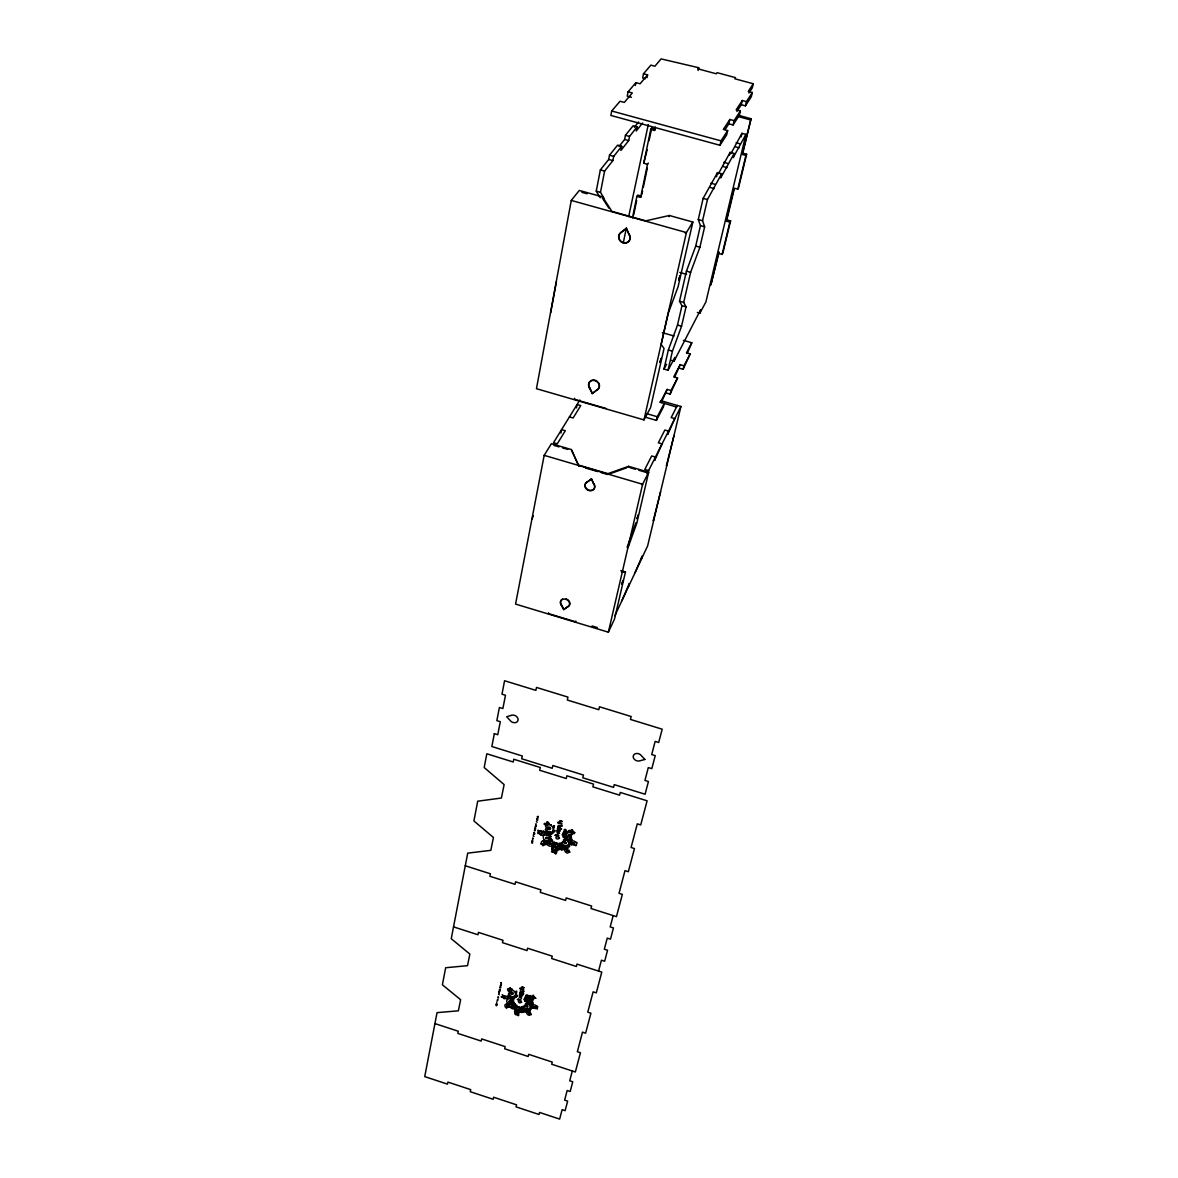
<?xml version="1.0" encoding="UTF-8"?>
<svg xmlns="http://www.w3.org/2000/svg" width="1178" height="1178" viewBox="0 0 1178 1178"><rect width="100%" height="100%" fill="white"/><g stroke="black" fill="none" stroke-linecap="round" stroke-linejoin="round"><path stroke-width="1.5" d="M496.807 1002.817L496.615 1002.611M500.238 986.796L500.164 986.855M501.165 982.585L501.092 982.555M538.169 816.354L537.536 816.457M569.784 839.104C570.874 839.708 569.489 836.174 572.14 839.502C571.963 842.064 566.824 838.765 569.769 839.045M522.811 1009.045L523.371 1009.001M546.327 842.358C547.682 840.238 544.133 841.225 546.298 842.373M509.5 993.025L510.413 992.921L509.647 992.568M571.197 835.452L571.094 836.027M502.638 995.174L502.137 994.674M546.401 823.422C549.228 827.354 547.343 819.52 546.386 823.437M546.489 828.119L547.196 828.09M556.325 843.227L555.353 843.021L556.222 843.05M499.737 987.959L500.282 987.768M500.724 982.982L501.475 983.321M550.067 843.595L550.155 842.741M550.067 843.639C550.406 847.056 547.284 839.281 546.945 844.346C548.138 846.069 551.672 847.247 551.746 845.274A2.223 1.679 23.8 0 0 551.893 844.773L552.644 844.685L551.746 843.949A2.223 1.679 23.8 0 0 551.392 843.419L550.2 842.638M538.007 831.418L538.302 832.036M553.439 832.713L552.482 832.92L553.174 832.036M556.252 851.547L556.87 852.224L556.016 851.988M537.212 822.2L536.373 821.567M529.82 1004.657L530.925 1004.481M570.049 841.283L568.768 840.282L568.621 841.107M551.171 825.071L550.244 825.012L551.186 825.056M571.271 200.422L536.461 388.696L643.968 419.898L650.58 407.603L664.053 348.423L661.167 344.491L668.235 313.319L678.13 286.622L692.855 222.038L669.354 215.5L645.809 220.846L611.956 211.407L602.547 196.903L579.296 190.438L571.271 200.422L686.406 232.537L692.855 222.038M550.641 312.921L556.443 281.586M571.33 449.54L578.81 466.032L571.33 449.54L551.392 443.708L544.177 455.341L515.566 604.078L608.363 632.188L614.489 619.113L625.459 571.978L620.85 570.594M600.235 197.742L596.259 191.16L600.353 169.912L608.687 159.457L609.512 155.216L617.596 145.13L621.734 146.263L620.909 150.445L628.699 140.58L629.523 136.442L637.077 126.915L633.057 125.825L625.444 135.323L624.62 139.46L619.01 146.499M631.452 97.288L627.241 96.14L628.095 91.796L632.321 92.944L624.311 102.412L620.04 101.249L611.706 110.997L610.852 115.444L719.994 145.292L726.649 134.969L727.665 130.596L723.336 129.418L729.845 119.479L734.115 120.642L740.358 110.982L736.162 109.848L742.287 100.498L746.425 101.617L752.315 92.532L748.236 91.428L753.272 83.756L734.763 78.764L735.528 77.645L717.093 72.683L716.283 73.787L697.847 68.81L698.687 67.72L661.094 58.9L654.909 66.218L650.874 65.129L643.512 73.758L642.658 77.984L645.382 78.72M604.388 198.891L600.486 192.338L604.609 171.09L612.884 160.62L613.723 156.38L621.734 146.263M560.905 433.062L561.582 429.631L565.307 430.721L557.282 443.811L553.498 442.707L579.885 400.019M635.354 85.493L635.914 82.637L640.081 83.771L647.606 74.862L643.512 73.758M574.673 398.326L574.481 399.313L606.096 408.486M576.425 407.897L577.102 404.54L580.739 405.585L573.126 417.984L569.445 416.909M637.077 126.915L636.253 131.008L642.54 123.042M647.031 77.689L647.606 74.862M623.353 242.609L626.195 228.753M628.684 216.634L648.283 124.515M548.565 612.796L548.418 613.576L575.703 621.837L575.865 621.056M632.439 217.915L636.9 196.343L637.784 195.106L641.48 196.137L640.611 197.359L636.9 196.343M648.371 163.079L647.502 164.272L643.748 163.241L650.757 129.389L651.64 128.255L655.41 129.285L654.541 130.434L650.757 129.389M633.69 214.867L636.665 200.496M647.208 149.606L643.748 163.241M649.049 140.712L651.64 128.255M640.611 197.359L647.502 164.272M654.541 130.434L655.262 126.974M641.848 194.399L642.57 190.91M643.291 187.435L647.282 168.307M544.383 824.305C543.441 822.524 546.842 823.658 544.383 824.32M563.85 841.681L563.202 841.593M607.745 474.528L607.922 473.659L628.551 466.326L648.666 472.216L636.842 523.047L628.036 547.593M507.497 1004.201L506.805 1003.509L506.923 1004.333M698.083 70.474L698.687 67.72M669.119 216.605L669.354 215.5M508.042 996.588L507.527 996.22M510.192 995.837L510.103 996.882L508.999 995.881M501.106 996.779L502.638 997.471M539.244 833.509C538.42 831.521 536.255 833.95 538.964 833.464M502.829 997.501L501.872 996.603M628.36 467.18L628.551 466.326M643.968 419.898L686.406 232.537M541.777 831.3L541.541 830.873M671.401 360.38L674.066 361.145L674.935 357.405L668.014 370.231L663.965 369.067L668.338 350.028L677.497 325.069L681.959 305.735L679.529 301.244L686.435 271.146L695.727 246.084L700.439 225.631L698.274 219.535L703.133 198.375L717.505 172.606L721.687 173.77L720.715 177.937L734.159 153.508L730.095 152.389L718.359 173.843M656.426 420.384L657.265 416.732L664.23 403.436L663.391 407.058L656.426 420.384L645.838 417.306M668.014 370.231L672.417 351.191L681.547 326.232L686.038 306.884L683.682 302.407L690.632 272.324L699.894 247.247L704.635 226.809L702.559 220.728L707.448 199.568L721.687 173.77M719.994 145.292L721.01 140.874L727.665 130.596M608.363 632.188L642.599 484.261L648.666 472.216M661.182 402.699L667.131 389.417L671.004 390.522L677.571 377.976L673.757 376.872L680.207 364.679L683.976 365.769L690.205 353.886L686.479 352.826L691.81 342.754L683.373 340.339M716.533 176.788L717.505 172.606M725.118 129.506L728.843 123.793L729.845 119.479M647.826 474.027L648.622 470.582L644.793 469.462L651.67 455.96L655.439 457.049L654.644 460.465L662.065 443.9L658.355 442.81L664.848 430.029L668.53 431.089L667.735 434.446L674.817 418.632L671.18 417.572L677.35 405.453M621.778 600.971L629.214 583.611L628.492 586.659M666.292 392.996L670.164 394.115L671.004 390.522M728.843 123.793L733.099 124.956L734.115 120.642M674.538 377.372L680.207 364.679M729.462 155.113L730.095 152.389M736.913 111.424L741.301 104.724L742.287 100.498M677.571 377.976L670.164 394.115M740.358 110.982L739.357 115.253L733.099 124.956M730.861 153.685L741.963 133.335L745.924 134.41L705.887 301.995L699.879 313.186L697.361 312.464M635.045 572.714L642.143 556.104L641.421 559.108M679.382 368.199L683.137 369.274L683.976 365.769M734.159 153.508L733.202 157.587L745.924 134.41M741.301 104.724L745.438 105.843L746.425 101.617M574.717 832.566L573.333 831.653A1.59 1.207 23.3 0 0 573.23 831.256L572.567 830.534M691.81 342.754L687.186 353.415M753.272 83.756L752.286 87.879L748.928 93.033M741.139 136.839L741.963 133.335M690.205 353.886L683.137 369.274M699.879 313.186L700.733 309.578L674.066 361.145M752.315 92.532L751.328 96.699L745.438 105.843M676.57 406.999L660.078 402.228L660.887 400.697L680.928 406.484L647.65 545.841L614.887 615.652M552.997 827.221C554.514 829.651 554.809 825.999 553.027 827.206M718.418 253.373L710.864 284.929L719.154 252.063L718.418 253.373L722.114 254.419L722.836 253.093L730.596 220.875L726.855 219.844L726.134 221.125L729.874 222.156L730.596 220.875M726.134 221.125L734.027 188.141L737.796 189.172L738.518 187.935L746.631 154.244L742.803 153.199L742.096 154.392L745.91 155.437L746.631 154.244M742.096 154.392L751.063 118.742L738.621 115.356M726.855 219.844L734.336 188.627M742.803 153.199L751.063 118.742M722.114 254.419L729.874 222.156M737.796 189.172L745.91 155.437M569.828 852.15L569.224 851.267A2.223 1.679 23.2 0 0 569.092 850.707C569.46 848.072 565.352 854.286 566.736 849.279M531.366 1014.567L530.792 1013.772A2.076 1.443 22.7 0 0 530.66 1013.286L529.835 1012.388M511.885 1001.374L512.312 1002.066M577.117 842.741L576.395 842.373M572.302 1070.979L569.725 1080.786L572.758 1081.787L570.181 1091.505L567.163 1090.504L564.63 1100.119L567.649 1101.121L565.116 1110.648L562.127 1109.661L559.638 1119.1L539.553 1112.444L539.038 1114.491L516.067 1106.878L516.553 1104.831L493.611 1097.219L493.14 1099.28L470.272 1091.697L470.714 1089.635L447.89 1082.081L447.478 1084.143L424.728 1076.604L437.038 1012.638L458.375 1010.827L460.627 999.71L442.383 984.793L445.667 967.742L467.504 965.665L469.86 954.077L451.248 938.719L467.71 853.152L490.828 850.339L493.435 837.484L473.909 820.948L477.708 801.202L501.401 798.036L504.125 784.592L484.187 767.526L486.823 753.773L513.225 762.004L513.785 759.25L540.29 767.511L539.686 770.265L566.25 778.54L566.868 775.801L593.535 784.106L592.873 786.86L619.599 795.179L620.276 792.441L647.105 800.804L640.729 824.924L637.298 823.849L631.084 847.483L634.471 848.558L628.345 871.705L624.988 870.645L619.024 893.336L622.352 894.396L616.462 916.631L591.003 908.518L591.636 906.029L566.22 897.93L565.617 900.419L540.304 892.35L540.879 889.861L515.596 881.807L515.066 884.31L489.901 876.285L490.401 873.781L465.281 865.771M598.571 971.084L601.428 960.203L604.653 961.248L607.568 950.263L604.329 949.218L607.244 938.115L610.499 939.16L613.458 927.955L610.189 926.909L613.178 915.586M554.47 826.087L553.454 825.955L554.44 825.645M558.622 845.701L557.945 844.7A2.489 1.87 23.7 0 0 557.812 844.081C558.166 841.431 556.075 844.361 555.486 845.141C554.602 844.376 554.971 839.973 553.557 842.888C550.391 844.125 556.531 848.44 557.297 845.981A2.518 1.9 23.7 0 0 557.724 845.539L558.401 845.671M520.926 1008.648L520.308 1007.764A2.312 1.62 23 0 0 520.161 1007.219C519.527 1005.349 517.348 1009.752 516.744 1005.114L515.611 1005.983M573.082 843.993L571.507 845.127L571.448 844.008A2.636 1.988 23.1 0 1 571.124 843.36L570.196 843.065L571.109 842.403A2.636 1.988 23.1 0 1 571.404 841.858C572.317 839.045 578.398 842.594 576.292 845.362L575.806 845.76C574.216 845.421 573.288 840.091 573.097 843.934M535.843 826.868L534.959 826.838L535.71 826.588M509.117 1001.756L510.766 1002.007L509.618 1001.565M529.997 1010.827C527.214 1009.355 529.334 1012.874 530.026 1010.915M513.225 1002.714L514.226 1002.507M504.979 996.912L505.804 996.882M515.964 1013.168C514.094 1010.665 514.359 1016.187 517.304 1014.538M551.908 839.943C549.905 841.725 554.293 842.034 551.922 839.929M563.85 849.721L563.246 848.823L564.365 849.5M525.653 1011.519L526.375 1012.108L525.506 1011.549M627.094 547.314L635.899 522.767M572.508 829.783L572.007 830.402M527.656 997.84L528.48 998.046L527.42 997.575M532.559 838.132L533.339 838.324M532.073 519.012L533.325 515.787M504.714 998.311L503.816 998.546L504.685 998.458M546.813 834.451C544.324 832.404 549.655 833.435 546.886 834.495M533.501 995.233L532.898 995.263M654.026 519.115L653.23 520.794L660.549 491.844M555.78 853.77C557.223 851.768 553.351 852.931 555.751 853.785M667.204 463.985L666.409 465.59L673.993 435.536M647.061 473.674L680.928 406.484M567.634 606.979A4.815 3.976 27.6 0 0 568.827 601.413A4.815 3.976 27.6 0 0 562.348 599.455A4.815 3.976 27.6 0 0 561.17 605.021L563.644 609.615L567.84 606.596A4.815 3.976 27.6 0 0 569.74 602.606A4.815 3.976 27.6 0 0 566.029 598.895M563.644 609.615L567.84 606.596M507.954 1006.91C505.598 1002.92 507.954 1010.709 505.907 1007.543A2.312 1.605 23.3 0 1 505.406 1007.087L504.979 1006.292A2.341 1.634 23.3 0 1 504.95 1005.762C504.405 1001.123 513.741 1008.883 507.909 1006.969M561.17 605.021L561.376 604.638A4.815 3.976 27.6 0 1 562.539 599.072M660.298 402.302L667.131 389.417M564.424 829.636C569.062 830.181 563.379 830.608 567.089 832.124C564.63 833.023 562.922 830.328 565.087 829.238M663.965 369.067L666.571 364.267M515.537 1006.1C514.388 1007.764 518.85 1010.68 519.719 1008.854A2.341 1.634 23 0 0 520.102 1008.486L522.325 1009.664L520.205 1009.31M593.8 484.187L591.444 478.842L587.012 482.185A5.051 4.344 30.1 0 0 585.731 488.281A5.051 4.344 30.1 0 0 592.505 490.284A5.051 4.344 30.1 0 0 593.8 484.187L591.444 478.842M510.398 988.136C508.646 987.665 509.367 989.034 509.205 989.505M569.445 834.657L570.064 835.438M569.828 841.313L568.459 841.225M596.922 390.154A5.595 4.977 34.7 0 0 598.365 383.159A5.595 4.977 34.7 0 0 590.855 380.98A5.595 4.977 34.7 0 0 589.427 387.989L592.239 393.614L597.143 389.785A5.595 4.962 34.7 0 0 598.586 382.791M592.239 393.614L597.143 389.785M589.427 387.989L589.648 387.621A5.595 4.962 34.7 0 1 597.644 381.687M542.543 832.802L541.203 832.198L542.41 832.537M511.149 1002.125C508.867 1004.127 507.983 999.077 510.854 1001.167M529.805 1012.388L528.789 1014.096L528.48 1011.976M560.537 845.848L561.597 846.231M537.183 1006.351L537.757 1006.527M544.663 844.935L544.251 844.95M508.513 991.552L508.101 990.109L510.03 990.492A3.696 2.592 23.3 0 1 511.061 990.404L511.37 989.491C516.744 991.611 517.304 996.19 512.15 996.882C510.324 995.852 505.436 993.172 510.545 993.599A1.546 1.075 23.3 0 0 512.651 994.291A1.546 1.075 23.3 0 0 512.886 992.701A1.546 1.075 23.3 0 0 510.751 992.185L510.501 992.362M629.096 234.687L626.387 228.164L621.159 232.464A5.934 5.478 45 0 0 619.569 240.224A5.934 5.478 45 0 0 627.491 242.447A5.934 5.478 45 0 0 629.096 234.687L626.387 228.164M573.185 844.67L574.187 845.318M554.705 852.651L554.175 850.987M547.107 827.501L546.15 828.001M515.508 993.083C515.066 991.316 518.644 993.231 515.508 993.113M534.356 1008.147L535.342 1008.662M517.422 1014.582C518.541 1012.049 515.11 1014.773 515.905 1013.168M634.353 127.253L638.579 121.952M544.53 844.214C542.13 839.634 544.692 848.351 542.351 844.95A2.489 1.87 24 0 1 541.806 844.435L540.628 843.816L541.365 843.536A2.518 1.885 24 0 1 541.335 842.933C540.835 837.602 550.759 846.202 544.56 844.258M628.095 91.796L635.914 82.637M569.784 844.214C572.508 845.348 568.311 841.843 569.578 843.963M572.361 833.126L572.979 832.596A1.59 1.207 23.3 0 0 573.2 832.198L573.657 832.404M540.334 834.274L541.203 834.79M531.204 1007.661L532.058 1008.029M513.048 1007.028L512.253 1007.087M537.978 818.725L537.05 818.533M550.906 836.454C548.433 835.673 550.995 838.265 550.936 836.513M534.473 829.857L535.372 830.519L534.562 830.254M535.74 828.797L534.9 828.502M534.532 834.304L533.693 834.009M534.076 836.365L533.236 836.071M531.896 841.151L532.706 841.401M531.749 841.843L532.544 842.093M532.574 843.212L531.734 842.918M535.003 828.149L535.298 827.884M534.385 830.902L534.694 830.652M557.444 829.489L559.594 830.991L556.929 830.946M533.781 833.656L534.753 833.715L533.796 833.317M532.456 839.222L532.883 838.898M572.11 833.553C574.437 834.068 567.119 830.667 571.286 830.21M501.445 984.705L500.694 984.455M499.501 990.065L500.135 990.698L499.443 990.374M498.898 991.39L499.663 991.655M498.839 991.596L499.501 991.714M496.174 1003.965L496.983 1003.906M496.836 1004.525L495.982 1004.613L496.821 1004.79M551.819 848.985C551.937 851.017 553.351 847.895 551.702 848.94M555.339 849.323L556.149 849.618M515.066 1003.803C516.774 1005.614 512.268 1003.965 515.007 1003.744M532.014 999.945L532.53 1000.284M566.721 850.693L567.516 851.046M548.035 822.538L547.284 821.876M549.478 843.904L550.023 844.184M538.802 831.064L537.948 830.269L539.097 830.74M543.794 840.444L544.103 841.225M621.159 232.464L626.166 228.488M554.131 851.017L552.997 851.944L553.351 850.472L552.453 850.045L551.481 851.812L554.588 852.592M549.331 823.937L548.948 822.98L548.727 823.805M587.012 482.185L591.253 479.196M544.972 831.609L544.295 831.859M547.314 821.876L548.035 822.17M573.612 832.39L574.084 833.759L574.746 832.581M513.078 1007.47L512.253 1007.102M533.295 998.09C534.621 999.077 531.867 997.766 531.411 996.397C531.793 995.145 533.678 996.411 534.208 996.5A1.487 1.045 22.7 0 1 534.297 996.838L535.725 998.296M515.11 1005.673L516.42 1005.85L515.198 1005.32M557.606 850.575L556.693 850.442L557.606 850.457M500.341 989.756L499.325 989.726M498.427 997.074L498.029 996.617M525.27 1001.064L523.857 999.386L524.902 998.517M518.291 1011.431L518.776 1011.843M541.129 834.996L540.363 834.539M529.967 995.852C531.249 998.973 528.318 996.323 529.997 995.513M534.547 1008.132L535.165 1008.28M553.233 842.771L552.6 842.432M516.17 991.037L516.847 991.287M555.501 848.808L556.296 849.338M498.53 994.232L499.266 994.792M549.272 837.749L548.462 837.97M609.453 473.924L626.637 467.799M543.132 843.536L543.809 844.14M560.654 846.098L561.626 846.26M563.187 837.146L564.424 837.44L563.334 836.998M506.614 1006.351L507.394 1006.895M525.152 1001.3L528.745 1001.55L529.496 1003.229L527.626 1002.11L527.891 1003.406M549.89 844.184L549.228 844.214M556.163 844.361L555.221 844.243M547.888 837.425L549.522 837.043L548.771 835.202C545.988 835.187 545.62 834.76 543.043 835.747C543.5 837.661 543.102 840.312 545.841 840.282A3.343 2.518 24 0 0 546.813 840.591L548.285 841.548L548.256 840.577A3.313 2.503 24 0 0 549.066 840.253C554.617 839.943 540.687 837.425 547.858 837.425M564.615 841.681C569.283 844.714 562.76 841.872 561.258 842.579C563.379 847.674 571.595 845.244 567.987 841.828A3.225 2.43 23.4 0 0 567.369 841.121L566.824 839.752L566.088 840.37A3.225 2.43 23.4 0 0 565.116 840.135C564.085 837.587 562.171 841.313 564.601 841.666M555.839 851.9L556.325 851.753M518.497 1007.44L517.481 1007.072L518.497 1007.558M510.913 1001.153C514.374 1000.313 510.663 999.666 509.544 998.605C505.98 998.782 505.598 1003.038 509.058 1003.582A3.107 2.179 23.2 0 0 509.971 1003.877L511.34 1004.746L511.296 1003.906A3.078 2.15 23.2 0 0 512.047 1003.641L513.579 1003.627L511.223 1002.139M509.411 995.528L510.221 995.675M508.13 989.829C506.555 989.255 508.484 987.827 508.292 989.8M525.359 1001.005L527.891 1003.465M518.865 1011.328L518.099 1011.254M531.145 999.533L530.085 999.562L531.293 999.827M529.275 1008.972C530.851 1007.514 532.427 1011.063 529.246 1008.986M535.696 825.056L536.432 825.69L535.622 825.41M554.853 830.858C553.056 830.608 556.163 832.89 553.307 831.344C551.908 830.21 554.75 829.592 554.882 830.858M622.337 572.213L625.459 571.978M621.395 571.934L624.531 571.698M566.235 832.61L566.692 833.553L565.852 832.728M525.491 1005.585L525.035 1005.084M512.312 1000.446C513.785 998.929 514.138 1002.375 512.327 1000.475M569.445 830.387L568.65 830.667M544.869 833.273L544.236 833.288A2.459 1.855 24.2 0 1 543.971 833.788L544.457 834.466L542.381 835.099L540.054 834.201C538.449 832.802 539.612 828.487 541.409 831.683C541.541 836.321 543.426 828.09 543.912 831.801A2.459 1.855 24.2 0 1 544.207 832.39L545.09 833.273M561.994 849.912C564.674 849.191 559.329 845.804 559.417 848.278A1.59 1.193 23.4 0 0 559.359 848.646L559.55 849.235A1.59 1.193 23.4 0 0 559.844 849.588L560.743 849.353M547.431 828.59C541.482 829.445 550.155 833.199 552.703 831.756C554.058 828.281 553.012 826.205 548.58 823.967L548.226 825.042A3.976 3.004 24.1 0 0 547.093 825.189C544.265 822.391 545.002 828.546 547.858 827.103A1.649 1.252 24.1 0 1 550.17 827.633A1.649 1.252 24.1 0 1 549.89 829.459A1.649 1.252 24.1 0 1 547.608 828.738L547.608 828.738M508.086 997.471L507.482 997.457A2.282 1.605 23.4 0 1 507.262 997.899C507.291 1000.093 500.768 997.251 503.433 995.454C505.067 995.984 505.539 996.779 507.173 996.161A2.282 1.605 23.4 0 1 507.453 996.676L508.278 997.471M562.966 845.848C560.257 846.57 565.558 850.163 565.631 847.615A1.649 1.252 23.4 0 0 565.705 847.232M531.234 1007.632L530.556 1006.837L532.058 1008M563.01 833.906C560.124 834.642 565.676 838.618 565.838 835.865A1.767 1.34 23.5 0 0 565.941 835.452M499.281 993.29L498.647 992.671M505.745 996.588L504.832 996.544M555.972 844.214L555.029 844.214M570.535 835.084L572.523 834.422L570.55 832.713L568.061 832.507C566.618 833.464 565.661 835.688 567.722 836.365A2.621 1.988 23.3 0 0 568.37 836.836L569.519 837.234A2.621 1.988 23.3 0 0 570.299 837.249C574.938 838.427 564.807 833.229 570.476 835.069M553.321 842.653L552.467 842.064M569.637 852.121L569.033 852.018A2.223 1.679 23.2 0 1 568.679 852.416C566.898 855.228 562.024 848.749 566.397 849.235M517.363 1015.009L518.217 1015.569M514.874 1012.079C516.612 1010.812 513.431 1010.812 514.86 1012.049M535.283 1007.234L533.928 1006.734L535.21 1007.293M531.19 1014.538L530.63 1014.435A2.076 1.443 22.7 0 1 530.306 1014.759C528.731 1017.1 524.136 1011.387 528.156 1011.931M536.859 819.579L537.669 820.124L536.608 819.844M566.265 839.428C565.057 836.763 569.902 840.945 566.883 837.102C564.453 836.233 563.894 839.516 566.279 839.487M525.064 1005.143L525.579 1005.394M547.49 831.815L545.915 831.83L547.225 831.123M737.413 116.357L750.342 119.876M736.117 142.729L740.123 143.819M611.706 110.997L721.01 140.874M735.16 146.749L739.166 147.839M625.444 135.323L629.523 136.442M723.896 162.358L728.019 163.477M624.62 139.46L628.699 140.58M722.924 166.466L727.047 167.6M609.512 155.216L613.723 156.38M710.908 183.194L715.164 184.357M608.687 159.457L612.884 160.62M709.936 187.405L714.177 188.583M600.353 169.912L604.609 171.09M703.133 198.375L707.448 199.568M596.259 191.16L600.486 192.338M698.274 219.535L702.559 220.728M581.888 192.323L586.997 193.737M700.439 225.631L704.635 226.809M685.213 233.023L686.347 233.332M695.727 246.084L699.894 247.247M522.87 1012.476L522.119 1012.064A1.472 1.031 22.8 0 1 521.839 1011.755L521.663 1011.239A1.472 1.031 22.8 0 1 521.707 1010.915C524.019 1008.442 526.301 1013.404 522.944 1011.873M686.435 271.146L690.632 272.324M679.809 272.442L686.524 274.327M679.529 301.244L683.682 302.407M681.959 305.735L686.038 306.884M677.497 325.069L681.547 326.232M662.272 332.638L674.052 335.995M668.338 350.028L672.417 351.191M646.663 413.655L657.265 416.732M553.896 445.358L559.064 446.874M562.524 447.89L567.693 449.407M630.097 467.695L635.31 469.227M638.8 470.243L647.502 472.805M578.987 465.163L607.922 473.659M544.177 455.341L642.599 484.261M585.51 467.99L597.776 471.598M601.281 472.628L606.537 474.174M641.612 484.482L642.584 484.776M592.063 625.974L597.32 627.565M537.521 819.328L536.785 819.166M557.459 829.474L559.992 831.212L556.914 830.961M535.578 824.026L536.255 823.849M533.281 838.662L532.706 838.486M532.206 840.621L532.824 840.709M453.53 926.88L477.959 934.758L478.445 932.387L502.977 940.28L502.461 942.65L527.037 950.572L527.567 948.216L552.232 956.153L551.672 958.524L576.381 966.475L576.97 964.119L601.781 972.115L596.289 992.848L593.123 991.832L587.763 1012.182L590.914 1013.198L585.628 1033.165L582.506 1032.149L577.353 1051.748L580.445 1052.749L575.35 1071.98L551.716 1064.235L552.261 1062.085L528.672 1054.339L528.156 1056.489L504.655 1048.773L505.141 1046.609L481.669 1038.908L481.213 1041.072L457.83 1033.4L458.271 1031.236L434.932 1023.579M500.459 985.574L501.254 985.839L500.37 985.53M500.856 987.635L499.958 987.311M497.764 997.795L498.574 998.06M497.381 999.577L498.176 999.842M496.763 1001.064L497.543 1000.961M496.085 1005.482L496.88 1005.747M563.128 841.46L563.599 841.887M544.074 843.919L543.47 843.639M525.889 1006.115C531.705 1009.266 522.031 1001.727 526.861 1003.98A3.004 2.106 22.8 0 1 527.744 1004.216L528.421 1003.7L528.937 1004.908A3.004 2.106 22.8 0 1 529.526 1005.541C532.058 1007.396 528.731 1009.561 525.741 1008.662L523.282 1006.071L525.815 1005.997M507.482 1006.704L506.834 1006.027M508.719 991.626L510.472 992.362M529.835 1004.672L531.101 1005.452L531.013 1004.51M533.516 998.031L534.002 997.648A1.487 1.045 22.7 0 0 534.194 997.31L535.666 998.37M560.581 849.264L561.258 848.499L561.803 850.015M574.452 843.463L572.773 842.933L574.128 843.654M513.932 1002.11L513.063 1002.39M509.294 989.564L512.253 989.211L510.148 988.121M525.138 1001.182L527.553 1000.387A1.649 1.149 22.9 0 0 527.553 999.945L527.391 999.371A1.649 1.149 22.9 0 0 527.111 999.003C526.375 997.059 526.095 1002.301 525.108 998.443M533.266 835.025L533.354 834.981M569.887 835.467L568.871 835.438L569.254 834.672M572.199 831.138L571.227 831.624L571.536 830.195M550.052 842.329C548.771 842.785 547.903 839.958 550.627 841.71M602.341 198.007L608.908 208.167M543.927 841.21L543.014 840.945L543.603 840.415M563.246 845.76C564.321 849.824 564.409 844.258 565.249 846.26A1.634 1.237 23.4 0 1 565.543 846.629L566.25 847.129M561.376 604.638L563.835 609.232M563.32 833.803C564.409 838 564.483 832.522 565.528 834.289A1.767 1.34 23.5 0 1 565.779 834.804L566.53 835.349M517.864 1014.876L518.909 1014.876L518.423 1015.583M589.648 387.621L592.46 393.246M515.404 1007.588L514.565 1006.94A2.076 1.443 23.1 0 0 514.241 1006.468C513.166 1007.529 512.003 1006.056 510.854 1006.277C508.911 1008.088 514.992 1010.179 514.58 1008.088A2.076 1.443 23.1 0 0 514.712 1007.661M629.302 234.363A5.934 5.478 45.1 0 1 627.712 242.123A5.934 5.478 45.1 0 1 619.79 239.914A5.934 5.478 45.1 0 1 621.38 232.14M593.992 483.834A5.051 4.344 30.1 0 1 592.711 489.915A5.051 4.344 30.1 0 1 585.937 487.913A5.051 4.344 30.1 0 1 587.218 481.831M558.593 846.275C561.611 845.333 557.444 848.072 558.593 846.275M569.21 831.933C568.135 833.641 566.913 829.754 569.224 831.889M513.269 1005.07C512.032 1006.424 511.061 1003.214 513.269 1005.04M565.97 842.785L564.483 842.417L565.97 842.785M569.254 846.717C565.411 845.598 571.359 844.67 569.357 846.643M515.758 1010.209L518.511 1009.487L520.794 1010.886L521.177 1012.52L518.217 1010.901L517.657 1011.578L519.13 1013.139L517.79 1012.889A2.135 1.487 23 0 1 517.23 1012.55L516.627 1011.873A2.135 1.487 23 0 1 516.435 1011.387C512.386 1009.443 516.494 1008.339 515.817 1010.179M564.453 832.772C562.569 835.069 562.937 830.151 564.453 832.772M521.854 1006.601C520.072 1009.517 526.699 1007.337 521.854 1006.675M529.805 1001.712L530.866 1001.58A2.43 1.708 22.8 0 0 531.587 1001.624L532.839 1002.022L529.982 999.224L533.119 999.975L533.605 999.224L531.145 997.471L527.803 998.458L527.98 1000.313L529.202 1000.785A2.43 1.708 22.8 0 0 529.805 1001.212L529.805 1001.712M537.227 1008.839C531.985 1003.42 535.357 1010.533 532.736 1007.529A2.444 1.723 22.6 0 1 532.441 1006.954L531.558 1006.1L532.412 1006.115A2.444 1.723 22.6 0 1 532.677 1005.659C533.443 1003.244 539.156 1006.468 537.227 1008.839M531.145 1003.17C532.338 1003.921 530.571 1000.711 533.266 1003.317C533.663 1006.145 528.274 1002.817 531.116 1003.155M550.744 833.553L548.403 832.89L550.082 835.04L552.04 833.921L550.244 832.066L550.744 833.553M521.589 1002.228C517.481 1004.893 517.216 997.56 521.589 1002.228M546.062 837.823C547.048 836.306 548.197 839.664 546.062 837.897M552.968 847.674C549.39 847.556 554.278 845.259 552.968 847.674M559.653 843.33C556.693 846.717 566.014 843.963 559.653 843.33M621.896 583.935L623.044 580.518L621.896 583.935M559.447 838.28C554.691 841.401 554.971 833.14 559.447 838.28M520.131 988.828C518.394 985.736 529.334 992.833 520.175 988.725M509.043 1004.009C507.865 1005.055 511.385 1005.791 509.043 1004.009M528.245 995.69C525.049 995.543 530.851 997.957 526.11 996.838C524.357 995.101 527.773 993.996 528.333 995.866M516.17 995.616L517.466 996.426L515.404 995.719L517.157 995.174L516.17 995.616M637.062 518.629L638.211 515.081L637.062 518.629M521.648 995.793L519.174 995.778L522.031 996.014L519.41 994.733L521.648 995.793M558.092 822.907C556.399 819.549 567.737 826.868 558.092 822.907M509.662 997.295C507.968 998.664 513.093 998.738 509.662 997.295M518.364 999.253L517.275 999.548L521.088 1000.078L518.379 999.194M522.988 991.802L521.883 992.303L520.249 991.022L524.077 991.567L522.988 991.802M659.901 362.412L661.197 358.48L659.901 362.412M556.001 834.981L554.809 835.349L558.932 835.835L558.122 834.731L556.031 834.849M561.126 826.249L559.992 826.868L558.181 825.439L562.318 825.925L561.126 826.249M521.574 997.913C517.922 997.663 518.968 996.249 521.574 997.913M523.93 987.709C520.116 987.694 521.442 985.898 523.93 987.709M534.517 832.993L533.663 832.743L534.488 833.096M538.007 817.061L537.139 816.914L538.007 817.09M678.69 279.878L680 275.858L678.69 279.878M559.491 833.317C555.501 833.273 556.738 831.432 559.491 833.317M562.23 821.493C558.328 821.405 559.373 819.593 562.23 821.493M526.772 1006.66C528.981 1006.999 525.727 1004.451 526.772 1006.66M566.309 847.733C568.341 850.914 569.033 845.73 566.309 847.733M552.938 848.528L553.704 848.999A2.297 1.723 23.6 0 0 553.896 849.559L554.543 850.325A2.297 1.723 23.6 0 0 555.147 850.693C558.357 850.781 551.967 847.704 558.887 849.677C557.768 846.953 554.602 846.187 552.938 848.528M515.964 997.221L514.992 997.015L515.964 997.221M526.139 997.633C524.269 999.415 524.784 995.233 526.139 997.633M550.185 838.707L551.451 839.178L550.185 838.692M524.578 1009.443L525.226 1011.092L527.435 1010.503A1.531 1.06 22.8 0 0 527.494 1010.179L527.332 1009.649A1.531 1.06 22.8 0 0 527.067 1009.31C526.743 1010.223 525.093 1009.045 524.622 1009.34M512.489 997.648C513.431 998.326 512.886 995.322 514.683 998.296C514.035 1000.74 509.603 996.721 512.504 997.619M494.333 733.644L491.844 746.513L522.281 755.996L521.707 758.765L552.202 768.277L552.821 765.509L583.463 775.05L582.815 777.804L613.547 787.375L614.224 784.622L645.088 794.237L648.43 781.515L644.94 780.425L648.312 767.555L651.817 768.645L655.233 755.643L651.714 754.538L655.145 741.389L658.693 742.493L662.198 729.197L630.451 719.434L631.172 716.519L599.499 706.785L598.822 709.716L567.295 700.026L567.943 697.096L536.491 687.437L535.887 690.367L504.582 680.751L501.99 694.181L505.48 695.27L502.873 708.552L499.398 707.477L496.851 720.641L500.311 721.702L497.764 734.719L494.333 733.644M547.991 828.664C551.893 829.356 548.123 826.367 547.991 828.664M523.547 993.599L523.076 994.865L519.675 993.761L519.999 992.332L520.131 993.599L521.957 993.083L521.721 994.114L522.929 994.512L523.547 993.599M557.886 826.956L557.518 828.605C560.036 832.257 562.834 826.941 561.022 829.356L559.727 828.944L559.992 827.751L559.3 828.811L558.004 828.414L557.886 826.956M511.576 992.347C509.618 994.07 514.639 994.718 511.591 992.303M511.164 715.429L506.658 716.725L510.148 720.48A4.579 3.593 26.9 0 0 516.288 722.364A4.579 3.593 26.9 0 0 517.289 717.314A4.579 3.593 26.9 0 0 511.164 715.429M644.852 759.471L640.155 760.723A4.609 3.637 21.9 0 1 633.941 758.794A4.609 3.637 21.9 0 1 635.222 753.787A4.609 3.637 21.9 0 1 641.436 755.716L644.852 759.471"/></g></svg>
